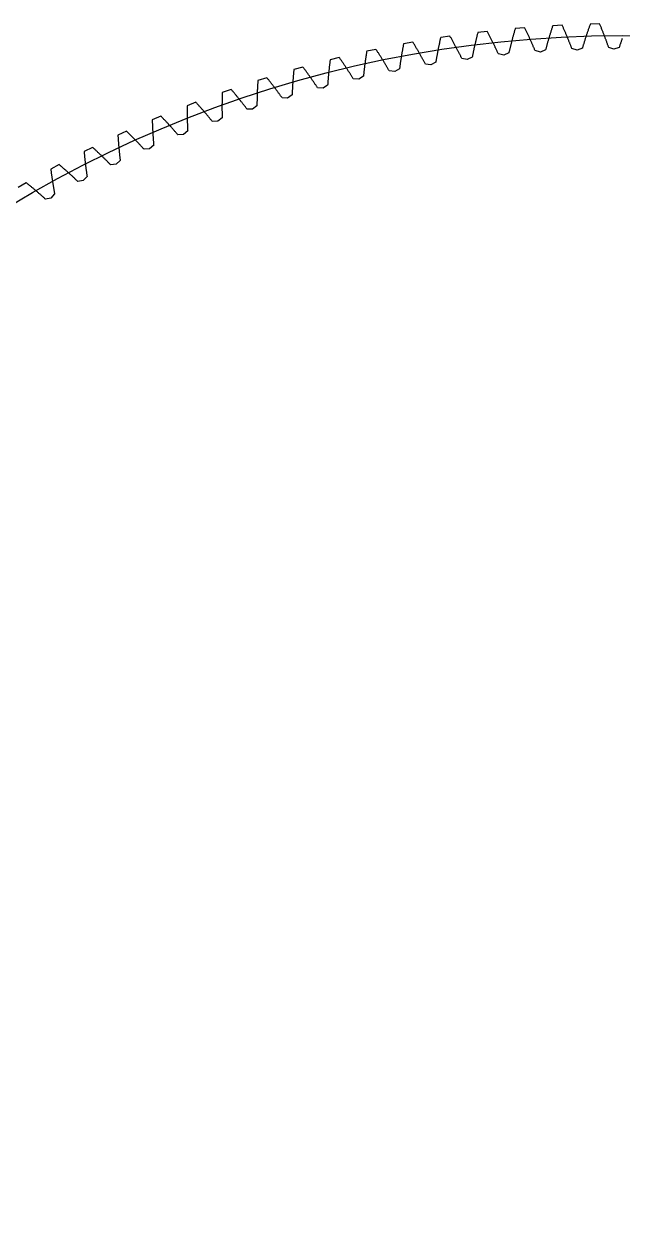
# Model space of a CAD drawing. Extents: x -119 to 119, y 119 to 356.
# Drawn here: x -59.4 to 0, y 237.6 to 356.4 of the extents above; entities that cross this region are included whole.
import ezdxf

# ---------------------------------------------------------------- set-up
doc = ezdxf.new("R2010")
doc.units = 0
doc.layers.get('0').update_dxf_attribs({"linetype": 'CONTINUOUS'})

msp = doc.modelspace()

# ---------------------------------------------------------------- linework, layer by layer
msp.add_lwpolyline([(0.012756, 354.927352), (-0.01016, 354.862807), (-0.032879, 354.798517), (-0.055344, 354.734537), (-0.077611, 354.670812), (-0.099624, 354.607396), (-0.12144, 354.544235), (-0.143058, 354.481356), (-0.164423, 354.418759), (-0.185589, 354.356444), (-0.20653, 354.294412), (-0.227245, 354.232662), (-0.247763, 354.171194), (-0.268055, 354.110036), (-0.288149, 354.049132), (-0.80741, 353.868792), (-0.80741, 353.868792), (-1.329126, 354.041908), (-1.350066, 354.102529), (-1.371205, 354.163404), (-1.392569, 354.22459), (-1.414159, 354.28603), (-1.435947, 354.34778), (-1.45796, 354.409784), (-1.480199, 354.472071), (-1.502664, 354.534639), (-1.525355, 354.59749), (-1.548271, 354.660623), (-1.571413, 354.72401), (-1.594781, 354.78768), (-1.618375, 354.851631), (-1.642195, 354.915865), (-1.66624, 354.980353), (-1.690511, 355.045123), (-1.715036, 355.110175), (-1.739787, 355.175481), (-1.764764, 355.24107), (-1.789966, 355.30694), (-1.815423, 355.373065), (-1.841105, 355.439444), (-1.867041, 355.506105), (-1.893203, 355.573048), (-1.919591, 355.640245), (-1.946233, 355.707724), (-1.973128, 355.775458), (-2.00025, 355.843445), (-2.027626, 355.911714), (-2.055255, 355.980238), (-2.08311, 356.049044), (-2.11122, 356.118104), (-2.139583, 356.187417), (-2.1682, 356.256985), (-2.197044, 356.326835), (-2.22583, 356.37899), (-3.154821, 356.357936), (-3.181209, 356.30454), (-3.206863, 356.233476), (-3.232291, 356.162666), (-3.257494, 356.092139), (-3.282442, 356.021866), (-3.307165, 355.951875), (-3.331633, 355.882166), (-3.355904, 355.812739), (-3.379922, 355.743595), (-3.403713, 355.674704), (-3.427278, 355.606096), (-3.450618, 355.53777), (-3.473704, 355.469726), (-3.496592, 355.401965), (-3.519255, 355.334457), (-3.541691, 355.26726), (-3.563874, 355.200317), (-3.585859, 355.133656), (-3.607618, 355.067306), (-3.62918, 355.001209), (-3.650488, 354.935395), (-3.671598, 354.869891), (-3.692483, 354.804641), (-3.71317, 354.739702), (-3.733631, 354.675045), (-3.753866, 354.610642), (-3.773904, 354.546549), (-3.793716, 354.482739), (-3.81333, 354.41921), (-3.832719, 354.355993), (-3.85191, 354.293057), (-3.870904, 354.230376), (-3.889671, 354.168004), (-3.908242, 354.105944), (-3.926614, 354.044165), (-3.944761, 353.982641), (-4.458123, 353.786101), (-4.458123, 353.786101), (-4.985004, 353.942735), (-5.007836, 354.00265), (-5.030893, 354.062848), (-5.054148, 354.123329), (-5.077658, 354.184063), (-5.101392, 354.245108), (-5.125353, 354.306378), (-5.14954, 354.367959), (-5.173952, 354.429766), (-5.198618, 354.491883), (-5.223482, 354.554254), (-5.2486, 354.616907), (-5.273971, 354.679814), (-5.299541, 354.742976), (-5.325364, 354.806419), (-5.351441, 354.870145), (-5.377744, 354.934097), (-5.404302, 354.998359), (-5.431084, 355.062846), (-5.458093, 355.127616), (-5.485384, 355.192669), (-5.512872, 355.257947), (-5.540643, 355.323507), (-5.56864, 355.389321), (-5.596918, 355.455418), (-5.625394, 355.52174), (-5.654153, 355.588344), (-5.683165, 355.655203), (-5.712404, 355.722315), (-5.741924, 355.789682), (-5.77167, 355.857302), (-5.80167, 355.925205), (-5.831953, 355.993333), (-5.862461, 356.061716), (-5.893252, 356.13038), (-5.924296, 356.199271), (-5.954691, 356.250494), (-6.882553, 356.200287), (-6.907248, 356.146072), (-6.930672, 356.074218), (-6.953871, 356.002675), (-6.976816, 355.931385), (-6.999563, 355.860378), (-7.022056, 355.789653), (-7.044351, 355.719211), (-7.066421, 355.64905), (-7.088265, 355.579172), (-7.109855, 355.509576), (-7.131276, 355.440262), (-7.152442, 355.371231), (-7.173383, 355.302481), (-7.194127, 355.234014), (-7.214644, 355.165858), (-7.234964, 355.097983), (-7.255058, 355.030391), (-7.274927, 354.963081), (-7.294598, 354.896053), (-7.314071, 354.829336), (-7.333319, 354.762872), (-7.35234, 354.69672), (-7.371165, 354.630877), (-7.389791, 354.565289), (-7.40822, 354.500011), (-7.426424, 354.435043), (-7.44443, 354.37033), (-7.462238, 354.305955), (-7.479848, 354.241834), (-7.497233, 354.178023), (-7.514449, 354.114495), (-7.531439, 354.051277), (-7.548259, 353.98837), (-7.564882, 353.925717), (-7.581279, 353.863402), (-7.597507, 353.801341), (-8.104434, 353.588772), (-8.104434, 353.588772), (-8.636, 353.728782), (-8.660694, 353.787964), (-8.685615, 353.8474), (-8.710761, 353.907118), (-8.736161, 353.96709), (-8.761815, 354.027345), (-8.787666, 354.087853), (-8.813772, 354.148616), (-8.840131, 354.20966), (-8.866717, 354.270959), (-8.893556, 354.332512), (-8.920621, 354.394318), (-8.94794, 354.456407), (-8.975513, 354.51875), (-9.003312, 354.581347), (-9.031365, 354.644198), (-9.059672, 354.707331), (-9.088205, 354.770718), (-9.11702, 354.834331), (-9.14606, 354.898226), (-9.175355, 354.962375), (-9.204904, 355.026778), (-9.234706, 355.091407), (-9.264763, 355.156318), (-9.295074, 355.221484), (-9.325666, 355.286903), (-9.356485, 355.352548), (-9.387586, 355.418475), (-9.418913, 355.484628), (-9.450522, 355.551034), (-9.482384, 355.617695), (-9.51453, 355.68461), (-9.5469, 355.751751), (-9.579554, 355.819174), (-9.612489, 355.886822), (-9.645678, 355.954697), (-9.677654, 356.004932), (-10.603512, 355.9256), (-10.626485, 355.870651), (-10.647624, 355.79812), (-10.668564, 355.725843), (-10.68928, 355.653876), (-10.709769, 355.582192), (-10.730032, 355.51079), (-10.750098, 355.43967), (-10.769967, 355.36886), (-10.789581, 355.298333), (-10.808998, 355.228088), (-10.828218, 355.158153), (-10.847211, 355.088472), (-10.866007, 355.01913), (-10.884577, 354.950042), (-10.90295, 354.881265), (-10.921125, 354.812769), (-10.939074, 354.744584), (-10.956826, 354.676682), (-10.97438, 354.60909), (-10.991737, 354.54178), (-11.008868, 354.474752), (-11.02583, 354.408034), (-11.042594, 354.341628), (-11.059132, 354.275503), (-11.075501, 354.209689), (-11.091644, 354.144157), (-11.107618, 354.078935), (-11.123394, 354.013996), (-11.138972, 353.949367), (-11.154354, 353.885048), (-11.169565, 353.821012), (-11.18458, 353.757286), (-11.199396, 353.693871), (-11.214044, 353.630738), (-11.228493, 353.567915), (-11.242746, 353.505403), (-11.74273, 353.277001), (-11.74273, 353.277001), (-12.278445, 353.400247), (-12.304974, 353.458611), (-12.331756, 353.517256), (-12.358793, 353.576156), (-12.386056, 353.63531), (-12.413573, 353.694718), (-12.441315, 353.75438), (-12.46934, 353.814295), (-12.49759, 353.874465), (-12.526095, 353.934889), (-12.554825, 353.995595), (-12.583837, 354.056527), (-12.613104, 354.117712), (-12.642596, 354.179152), (-12.672342, 354.240874), (-12.702371, 354.302822), (-12.732625, 354.364996), (-12.763161, 354.427451), (-12.793952, 354.490161), (-12.824996, 354.553097), (-12.856295, 354.616286), (-12.887847, 354.67973), (-12.919682, 354.743399), (-12.951742, 354.807351), (-12.984085, 354.871528), (-13.01671, 354.935931), (-13.049589, 355.000588), (-13.082722, 355.065499), (-13.116137, 355.130636), (-13.149806, 355.196027), (-13.183757, 355.261644), (-13.217962, 355.327514), (-13.25245, 355.393611), (-13.28722, 355.459961), (-13.322244, 355.526538), (-13.35755, 355.593368), (-13.391106, 355.642559), (-14.313972, 355.534186), (-14.335224, 355.47856), (-14.354076, 355.40538), (-14.372731, 355.332482), (-14.391188, 355.259894), (-14.40942, 355.187617), (-14.427426, 355.115594), (-14.445262, 355.043909), (-14.462873, 354.972507), (-14.480286, 354.901387), (-14.497473, 354.830578), (-14.514491, 354.76005), (-14.531284, 354.689833), (-14.547878, 354.619899), (-14.564275, 354.550274), (-14.580475, 354.480961), (-14.596477, 354.411929), (-14.612281, 354.343208), (-14.627916, 354.274797), (-14.643326, 354.206669), (-14.658566, 354.138851), (-14.67358, 354.071315), (-14.688425, 354.004118), (-14.7031, 353.937203), (-14.71755, 353.870599), (-14.731831, 353.804276), (-14.745942, 353.738293), (-14.759855, 353.672592), (-14.773571, 353.607201), (-14.787118, 353.54212), (-14.800467, 353.477322), (-14.813647, 353.412862), (-14.826657, 353.348685), (-14.83947, 353.284846), (-14.852142, 353.22129), (-14.864588, 353.158044), (-14.876893, 353.095108), (-15.369455, 352.851099), (-15.369455, 352.851099), (-15.908754, 352.957469), (-15.937117, 353.014986), (-15.965734, 353.072756), (-15.994606, 353.130753), (-16.023703, 353.189032), (-16.053082, 353.247537), (-16.082687, 353.306295), (-16.112575, 353.365308), (-16.142716, 353.424575), (-16.173083, 353.484067), (-16.203732, 353.543842), (-16.234636, 353.603842), (-16.265793, 353.664068), (-16.297204, 353.724577), (-16.328898, 353.785283), (-16.360846, 353.846271), (-16.393047, 353.907485), (-16.425531, 353.968953), (-16.458269, 354.030647), (-16.49126, 354.092595), (-16.524534, 354.154768), (-16.558062, 354.217168), (-16.591873, 354.279821), (-16.625937, 354.342728), (-16.660283, 354.405833), (-16.694912, 354.46922), (-16.729795, 354.532805), (-16.76496, 354.596644), (-16.800407, 354.660708), (-16.836108, 354.724998), (-16.872119, 354.789514), (-16.908385, 354.854284), (-16.944904, 354.919252), (-16.981734, 354.984473), (-17.018847, 355.049921), (-17.056213, 355.115594), (-17.091321, 355.163741), (-18.01035, 355.026412), (-18.029823, 354.970136), (-18.04639, 354.896392), (-18.06273, 354.822958), (-18.078873, 354.749834), (-18.094847, 354.67702), (-18.110595, 354.604489), (-18.126146, 354.53224), (-18.141498, 354.46033), (-18.156682, 354.388702), (-18.17164, 354.317385), (-18.186428, 354.246349), (-18.200991, 354.175653), (-18.215412, 354.105238), (-18.229608, 354.035134), (-18.243606, 353.965341), (-18.257435, 353.895858), (-18.271095, 353.826657), (-18.284557, 353.757766), (-18.297821, 353.689214), (-18.310916, 353.620945), (-18.323814, 353.552986), (-18.336542, 353.485337), (-18.349101, 353.417999), (-18.361462, 353.350971), (-18.373654, 353.284254), (-18.385677, 353.217819), (-18.397502, 353.151722), (-18.409186, 353.085936), (-18.420673, 353.020461), (-18.43199, 352.955296), (-18.443138, 352.890441), (-18.454116, 352.825897), (-18.464925, 352.761663), (-18.475565, 352.69774), (-18.486035, 352.634155), (-18.496365, 352.570852), (-18.981025, 352.311518), (-18.981025, 352.311518), (-19.5234, 352.40087), (-19.553541, 352.457456), (-19.583964, 352.514295), (-19.614642, 352.571389), (-19.645574, 352.628708), (-19.676759, 352.686281), (-19.708199, 352.74408), (-19.73992, 352.802105), (-19.771896, 352.860412), (-19.804126, 352.918917), (-19.836638, 352.977676), (-19.869404, 353.036688), (-19.902452, 353.095927), (-19.935754, 353.155391), (-19.969339, 353.215109), (-20.003177, 353.275025), (-20.037298, 353.335223), (-20.071673, 353.395619), (-20.10633, 353.456268), (-20.141269, 353.517144), (-20.176462, 353.578245), (-20.211937, 353.639572), (-20.247695, 353.701124), (-20.283734, 353.762903), (-20.320056, 353.824935), (-20.356632, 353.887165), (-20.393519, 353.949649), (-20.430659, 354.012331), (-20.46811, 354.075266), (-20.505815, 354.138399), (-20.543802, 354.201758), (-20.5821, 354.265343), (-20.620651, 354.329153), (-20.659513, 354.39319), (-20.698658, 354.457423), (-20.738084, 354.521911), (-20.77466, 354.568901), (-21.688919, 354.402785), (-21.706614, 354.345917), (-21.720866, 354.271721), (-21.734893, 354.197807), (-21.74875, 354.124204), (-21.76241, 354.05091), (-21.775872, 353.9779), (-21.789136, 353.905227), (-21.802231, 353.832866), (-21.815157, 353.760786), (-21.827885, 353.689045), (-21.840416, 353.617586), (-21.852777, 353.546466), (-21.864941, 353.475629), (-21.876935, 353.405101), (-21.88876, 353.334913), (-21.900388, 353.265006), (-21.911874, 353.195438), (-21.923135, 353.126153), (-21.934255, 353.057206), (-21.945205, 352.98857), (-21.955958, 352.920244), (-21.966569, 352.852228), (-21.976983, 352.784523), (-21.987256, 352.717128), (-21.997331, 352.650072), (-22.007266, 352.583298), (-22.017002, 352.516863), (-22.026598, 352.450739), (-22.036024, 352.384924), (-22.045309, 352.319449), (-22.054425, 352.254284), (-22.063371, 352.189429), (-22.072148, 352.124885), (-22.080784, 352.060651), (-22.089251, 351.996756), (-22.097577, 351.933171), (-22.573855, 351.658738), (-22.573855, 351.658738), (-23.11877, 351.731016), (-23.150689, 351.786642), (-23.182862, 351.842493), (-23.215318, 351.898571), (-23.248027, 351.954902), (-23.281019, 352.01146), (-23.314265, 352.068243), (-23.347765, 352.125252), (-23.381575, 352.182515), (-23.415639, 352.240003), (-23.449957, 352.297718), (-23.484586, 352.355658), (-23.519469, 352.413824), (-23.554605, 352.472216), (-23.590052, 352.530833), (-23.625754, 352.589677), (-23.661737, 352.648746), (-23.698002, 352.708041), (-23.73455, 352.767561), (-23.77138, 352.827308), (-23.808492, 352.88728), (-23.845887, 352.947478), (-23.883564, 353.007874), (-23.921522, 353.068495), (-23.959764, 353.129342), (-23.998287, 353.190415), (-24.037092, 353.251685), (-24.076208, 353.313182), (-24.115578, 353.374904), (-24.155259, 353.436823), (-24.19525, 353.498968), (-24.235495, 353.561311), (-24.27605, 353.62388), (-24.316888, 353.686646), (-24.358036, 353.749638), (-24.399466, 353.812856), (-24.437509, 353.858689), (-25.346096, 353.663927), (-25.362013, 353.606523), (-25.373894, 353.531904), (-25.385607, 353.457595), (-25.39715, 353.383596), (-25.408495, 353.309908), (-25.419671, 353.23653), (-25.430649, 353.163463), (-25.441458, 353.090706), (-25.452098, 353.018288), (-25.462569, 352.946152), (-25.472842, 352.874354), (-25.482973, 352.802867), (-25.492908, 352.731691), (-25.502701, 352.660825), (-25.512296, 352.590298), (-25.521722, 352.520081), (-25.531008, 352.450174), (-25.540123, 352.380578), (-25.549042, 352.311293), (-25.557819, 352.242346), (-25.566455, 352.173709), (-25.574893, 352.105412), (-25.58319, 352.037396), (-25.591318, 351.969719), (-25.599305, 351.902381), (-25.607123, 351.835353), (-25.614799, 351.768636), (-25.622306, 351.702229), (-25.629672, 351.636161), (-25.636869, 351.570403), (-25.643925, 351.504984), (-25.650839, 351.439875), (-25.657584, 351.375105), (-25.664188, 351.310646), (-25.670651, 351.246496), (-25.676973, 351.182686), (-26.144389, 350.893436), (-26.144389, 350.893436), (-26.691308, 350.948554), (-26.724977, 351.003136), (-26.758872, 351.057972), (-26.793077, 351.113005), (-26.827536, 351.168264), (-26.862278, 351.223749), (-26.897302, 351.279488), (-26.932608, 351.335425), (-26.968168, 351.391587), (-27.00401, 351.447947), (-27.040163, 351.50456), (-27.076569, 351.5614), (-27.113258, 351.618437), (-27.150229, 351.6757), (-27.187483, 351.733189), (-27.225018, 351.790875), (-27.262864, 351.848787), (-27.300964, 351.906925), (-27.339375, 351.96526), (-27.378039, 352.023821), (-27.417014, 352.08258), (-27.456271, 352.141564), (-27.495839, 352.200774), (-27.535688, 352.260182), (-27.57582, 352.319788), (-27.616235, 352.379619), (-27.656959, 352.439647), (-27.697966, 352.499874), (-27.739284, 352.560326), (-27.780883, 352.620975), (-27.822793, 352.681822), (-27.864985, 352.742867), (-27.907488, 352.804137), (-27.950273, 352.865605), (-27.993396, 352.927271), (-28.036774, 352.989134), (-28.076229, 353.033753), (-28.978267, 352.810544), (-28.992378, 352.752688), (-29.001918, 352.67773), (-29.011287, 352.603082), (-29.020488, 352.528745), (-29.029519, 352.454746), (-29.038352, 352.381058), (-29.047045, 352.30768), (-29.055568, 352.234613), (-29.063922, 352.161884), (-29.072134, 352.089494), (-29.08015, 352.017386), (-29.088024, 351.945617), (-29.095728, 351.874159), (-29.103264, 351.803039), (-29.110658, 351.732229), (-29.117883, 351.66173), (-29.124966, 351.59157), (-29.131881, 351.521748), (-29.138626, 351.452208), (-29.14523, 351.383036), (-29.151693, 351.314145), (-29.157986, 351.245622), (-29.164139, 351.17738), (-29.17015, 351.109478), (-29.17602, 351.041914), (-29.181721, 350.97466), (-29.187281, 350.907745), (-29.192728, 350.841141), (-29.198006, 350.774875), (-29.203142, 350.708948), (-29.208137, 350.643331), (-29.212992, 350.578025), (-29.217705, 350.513086), (-29.222277, 350.448428), (-29.226736, 350.384138), (-29.231054, 350.320158), (-29.689157, 350.016346), (-29.689157, 350.016346), (-30.237515, 350.054277), (-30.272877, 350.107786), (-30.308494, 350.161493), (-30.344392, 350.215426), (-30.380601, 350.269584), (-30.417064, 350.323968), (-30.45381, 350.37855), (-30.490837, 350.433358), (-30.528175, 350.488363), (-30.565767, 350.543594), (-30.60367, 350.59905), (-30.641826, 350.654705), (-30.680293, 350.710556), (-30.719042, 350.766634), (-30.758102, 350.822909), (-30.797444, 350.87941), (-30.837068, 350.936108), (-30.876974, 350.993004), (-30.91719, 351.050126), (-30.957689, 351.107417), (-30.998499, 351.164934), (-31.03959, 351.222677), (-31.080992, 351.280589), (-31.122676, 351.338698), (-31.164671, 351.397034), (-31.206948, 351.455567), (-31.249535, 351.514269), (-31.292405, 351.573197), (-31.335613, 351.632322), (-31.379104, 351.691617), (-31.422876, 351.751138), (-31.466988, 351.810828), (-31.511381, 351.870744), (-31.556085, 351.930829), (-31.6011, 351.991112), (-31.646424, 352.051564), (-31.687262, 352.094913), (-32.58185, 351.843509), (-32.594098, 351.78523), (-32.601295, 351.710018), (-32.608322, 351.635088), (-32.61518, 351.560525), (-32.621869, 351.486272), (-32.628417, 351.41233), (-32.634795, 351.338727), (-32.641004, 351.265434), (-32.647072, 351.192479), (-32.652998, 351.119835), (-32.658756, 351.04753), (-32.664372, 350.975563), (-32.669819, 350.903907), (-32.675124, 350.832561), (-32.680289, 350.761554), (-32.685313, 350.690886), (-32.690167, 350.620528), (-32.69488, 350.550508), (-32.699452, 350.480799), (-32.703883, 350.411429), (-32.708173, 350.342398), (-32.712321, 350.273705), (-32.716329, 350.205322), (-32.720195, 350.13725), (-32.723921, 350.069545), (-32.727533, 350.00215), (-32.731004, 349.935066), (-32.734306, 349.868349), (-32.737524, 349.801942), (-32.740572, 349.735874), (-32.743507, 349.670144), (-32.746329, 349.604725), (-32.749151, 349.539645), (-32.751691, 349.474903), (-32.754231, 349.410472), (-32.756489, 349.346407), (-33.204827, 349.028343), (-33.204827, 349.028343), (-33.754116, 349.04903), (-33.791144, 349.10141), (-33.828426, 349.153988), (-33.866018, 349.206764), (-33.903892, 349.259765), (-33.942048, 349.312964), (-33.980487, 349.36636), (-34.019208, 349.419982), (-34.058239, 349.473802), (-34.097581, 349.52782), (-34.137177, 349.582034), (-34.177083, 349.636475), (-34.2173, 349.691085), (-34.257798, 349.745921), (-34.29858, 349.800954), (-34.339671, 349.856185), (-34.381073, 349.911585), (-34.422757, 349.967211), (-34.464724, 350.023035), (-34.507029, 350.079056), (-34.549616, 350.135246), (-34.592486, 350.191663), (-34.635694, 350.248248), (-34.679184, 350.305031), (-34.722985, 350.362012), (-34.767068, 350.41919), (-34.81149, 350.476538), (-34.856194, 350.534083), (-34.901237, 350.591797), (-34.946562, 350.649738), (-34.992197, 350.707819), (-35.038143, 350.766126), (-35.084399, 350.824574), (-35.130994, 350.883248), (-35.177871, 350.942063), (-35.225059, 351.001104), (-35.267251, 351.043155), (-36.153485, 350.763755), (-36.163927, 350.70511), (-36.168725, 350.6297), (-36.173382, 350.554629), (-36.177897, 350.479868), (-36.182272, 350.405418), (-36.186477, 350.331334), (-36.190541, 350.257562), (-36.194464, 350.184099), (-36.198246, 350.111004), (-36.201886, 350.038218), (-36.205358, 349.965744), (-36.208716, 349.893636), (-36.211905, 349.821839), (-36.214981, 349.75038), (-36.217888, 349.679232), (-36.22071, 349.60845), (-36.22325, 349.53798), (-36.22579, 349.467847), (-36.228048, 349.398026), (-36.230306, 349.328571), (-36.232282, 349.259426), (-36.234257, 349.19062), (-36.236233, 349.122125), (-36.237926, 349.053997), (-36.239619, 348.986179), (-36.24103, 348.918728), (-36.242442, 348.851587), (-36.24357, 348.784785), (-36.244699, 348.718293), (-36.245828, 348.652169), (-36.246675, 348.586354), (-36.247522, 348.520907), (-36.248086, 348.45577), (-36.24865, 348.390972), (-36.248933, 348.326512), (-36.249215, 348.262392), (-36.687337, 347.930414), (-36.687337, 347.930414), (-37.237021, 347.933857), (-37.275657, 347.985024), (-37.314576, 348.036388), (-37.353804, 348.087978), (-37.393316, 348.139766), (-37.433137, 348.191723), (-37.473241, 348.243906), (-37.513627, 348.296258), (-37.554323, 348.348836), (-37.59533, 348.401584), (-37.636619, 348.454557), (-37.678219, 348.507699), (-37.720129, 348.561039), (-37.762321, 348.614548), (-37.804824, 348.668284), (-37.847637, 348.722188), (-37.890732, 348.77629), (-37.934138, 348.830561), (-37.977854, 348.88503), (-38.021881, 348.939697), (-38.066218, 348.994532), (-38.110866, 349.049566), (-38.155795, 349.104768), (-38.201064, 349.160169), (-38.246643, 349.215738), (-38.292504, 349.271505), (-38.338704, 349.327414), (-38.385186, 349.383548), (-38.432006, 349.439823), (-38.479137, 349.496295), (-38.526579, 349.552937), (-38.574331, 349.609749), (-38.622422, 349.666729), (-38.670794, 349.723908), (-38.719506, 349.781227), (-38.768556, 349.838744), (-38.812018, 349.87944), (-39.689052, 349.572354), (-39.697632, 349.513426), (-39.700172, 349.437875), (-39.70243, 349.362691), (-39.704687, 349.287818), (-39.706663, 349.213283), (-39.708638, 349.139087), (-39.710332, 349.065229), (-39.712025, 348.99171), (-39.713436, 348.918502), (-39.714847, 348.845632), (-39.715976, 348.773129), (-39.717105, 348.700908), (-39.717952, 348.629055), (-39.718798, 348.55754), (-39.719363, 348.486363), (-39.719927, 348.415497), (-39.720492, 348.34497), (-39.720774, 348.274809), (-39.720943, 348.204959), (-39.721028, 348.135448), (-39.720972, 348.066275), (-39.720802, 347.997441), (-39.72052, 347.928946), (-39.720238, 347.860789), (-39.719673, 347.792943), (-39.719109, 347.725464), (-39.718262, 347.658323), (-39.717416, 347.591521), (-39.716287, 347.52503), (-39.715158, 347.458905), (-39.714029, 347.393119), (-39.712618, 347.327643), (-39.711207, 347.262535), (-39.709796, 347.197765), (-39.708102, 347.133305), (-39.706409, 347.069212), (-40.133891, 346.723631), (-40.133891, 346.723631), (-40.683406, 346.709802), (-40.723622, 346.759728), (-40.76415, 346.80985), (-40.804987, 346.86017), (-40.846107, 346.910688), (-40.887537, 346.961404), (-40.92925, 347.012288), (-40.971272, 347.063342), (-41.013606, 347.114622), (-41.05625, 347.166071), (-41.099176, 347.21769), (-41.14244, 347.269506), (-41.185987, 347.321491), (-41.229844, 347.373674), (-41.274012, 347.426026), (-41.31849, 347.478576), (-41.363279, 347.531295), (-41.408378, 347.584183), (-41.453788, 347.637241), (-41.499508, 347.690496), (-41.545538, 347.743921), (-41.591879, 347.797515), (-41.63853, 347.851278), (-41.685492, 347.905239), (-41.732793, 347.959341), (-41.780404, 348.013641), (-41.828325, 348.068082), (-41.876557, 348.12272), (-41.925127, 348.177499), (-41.974008, 348.232448), (-42.023199, 348.287566), (-42.072729, 348.342853), (-42.12257, 348.39831), (-42.172721, 348.453936), (-42.22321, 348.509703), (-42.27401, 348.565639), (-42.318742, 348.604953), (-43.185701, 348.270463), (-43.192446, 348.211281), (-43.192502, 348.13573), (-43.192446, 348.06049), (-43.192248, 347.985588), (-43.191966, 347.911053), (-43.191402, 347.836829), (-43.190837, 347.762943), (-43.190273, 347.689396), (-43.189426, 347.616187), (-43.18858, 347.543318), (-43.187451, 347.470786), (-43.186322, 347.398594), (-43.184911, 347.32674), (-43.1835, 347.255225), (-43.181806, 347.184049), (-43.180113, 347.113211), (-43.17842, 347.042712), (-43.176444, 346.97258), (-43.174468, 346.902758), (-43.172493, 346.833275), (-43.170235, 346.76413), (-43.167977, 346.695353), (-43.165437, 346.626886), (-43.162897, 346.558785), (-43.160357, 346.490996), (-43.157535, 346.423573), (-43.154685, 346.35646), (-43.151721, 346.289715), (-43.148645, 346.223308), (-43.145484, 346.15724), (-43.14221, 346.09151), (-43.138852, 346.026147), (-43.135381, 345.961095), (-43.131825, 345.89641), (-43.128184, 345.832035), (-43.12443, 345.768027), (-43.540849, 345.409181), (-43.540849, 345.409181), (-44.089659, 345.378109), (-44.131428, 345.426736), (-44.173507, 345.475588), (-44.215897, 345.524582), (-44.258569, 345.573802), (-44.301579, 345.623162), (-44.344872, 345.67272), (-44.388476, 345.722448), (-44.432418, 345.772345), (-44.476642, 345.822439), (-44.521176, 345.872675), (-44.566022, 345.923108), (-44.611205, 345.97371), (-44.656671, 346.024482), (-44.702476, 346.075423), (-44.748563, 346.126562), (-44.794988, 346.177842), (-44.841724, 346.229291), (-44.888771, 346.280909), (-44.936156, 346.332697), (-44.983823, 346.384626), (-45.031829, 346.436752), (-45.080174, 346.48902), (-45.128801, 346.541457), (-45.177766, 346.594063), (-45.227071, 346.646839), (-45.276685, 346.699755), (-45.32661, 346.752841), (-45.376874, 346.806068), (-45.427448, 346.859465), (-45.478333, 346.913031), (-45.529585, 346.966709), (-45.581147, 347.020586), (-45.633019, 347.074603), (-45.68523, 347.128761), (-45.73778, 347.183061), (-45.783726, 347.220963), (-46.639734, 346.859408), (-46.644616, 346.800057), (-46.642359, 346.724506), (-46.639819, 346.649322), (-46.637279, 346.574477), (-46.634739, 346.49997), (-46.631916, 346.425802), (-46.629038, 346.351973), (-46.626018, 346.278482), (-46.622914, 346.20533), (-46.619668, 346.132517), (-46.61631, 346.06007), (-46.612866, 345.987963), (-46.609282, 345.916165), (-46.605613, 345.844735), (-46.601832, 345.773643), (-46.597937, 345.70289), (-46.593958, 345.632504), (-46.589865, 345.562428), (-46.58566, 345.492719), (-46.58137, 345.423349), (-46.576968, 345.354289), (-46.57248, 345.285624), (-46.56788, 345.21727), (-46.563195, 345.149255), (-46.558398, 345.081606), (-46.553515, 345.014296), (-46.548548, 344.947325), (-46.543496, 344.88072), (-46.538332, 344.814426), (-46.533082, 344.748499), (-46.527776, 344.682911), (-46.522358, 344.617661), (-46.516854, 344.55275), (-46.511266, 344.488206), (-46.505594, 344.424), (-46.499836, 344.360133), (-46.904769, 343.98839), (-46.904769, 343.98839), (-47.452336, 343.940074), (-47.495629, 343.987374), (-47.539204, 344.034872), (-47.583118, 344.082539), (-47.627314, 344.130348), (-47.671849, 344.178354), (-47.716694, 344.226529), (-47.76185, 344.274846), (-47.807316, 344.32336), (-47.853092, 344.372015), (-47.899179, 344.420867), (-47.945604, 344.469861), (-47.99234, 344.519024), (-48.039387, 344.568328), (-48.086744, 344.617802), (-48.134439, 344.667445), (-48.182445, 344.717257), (-48.230762, 344.76721), (-48.279417, 344.817333), (-48.328382, 344.867597), (-48.377687, 344.91803), (-48.427301, 344.968604), (-48.477255, 345.019348), (-48.527518, 345.070232), (-48.578121, 345.121258), (-48.629034, 345.172453), (-48.680285, 345.22379), (-48.731847, 345.275267), (-48.783748, 345.326914), (-48.835987, 345.378673), (-48.888565, 345.430602), (-48.941454, 345.482672), (-48.994681, 345.534883), (-49.048218, 345.587235), (-49.102123, 345.639729), (-49.156338, 345.692391), (-49.203469, 345.728798), (-50.04768, 345.340545), (-50.0507, 345.281052), (-50.046015, 345.205643), (-50.041246, 345.130572), (-50.036335, 345.055839), (-50.03134, 344.981445), (-50.026231, 344.90739), (-50.021038, 344.833702), (-50.015704, 344.760324), (-50.010286, 344.687313), (-50.004754, 344.614669), (-49.999138, 344.542336), (-49.993437, 344.470369), (-49.987595, 344.398741), (-49.981697, 344.327452), (-49.975685, 344.256501), (-49.969561, 344.185917), (-49.963352, 344.115672), (-49.957059, 344.045766), (-49.95068, 343.976226), (-49.944218, 343.907025), (-49.937642, 343.838163), (-49.930981, 343.76964), (-49.924264, 343.701483), (-49.917435, 343.633665), (-49.91052, 343.566186), (-49.903521, 343.499045), (-49.896466, 343.432271), (-49.889297, 343.365836), (-49.882072, 343.299768), (-49.874763, 343.234038), (-49.867368, 343.168647), (-49.859918, 343.103595), (-49.852382, 343.03891), (-49.844762, 342.974535), (-49.837086, 342.910555), (-49.829325, 342.846886), (-50.222404, 342.462612), (-50.222404, 342.462612), (-50.768165, 342.397136), (-50.812898, 342.443054), (-50.857968, 342.489141), (-50.90335, 342.535397), (-50.949042, 342.581823), (-50.995044, 342.628389), (-51.041385, 342.675125), (-51.088036, 342.722031), (-51.134998, 342.769077), (-51.18227, 342.816293), (-51.229881, 342.86365), (-51.27783, 342.911148), (-51.326062, 342.958815), (-51.374661, 343.006652), (-51.423542, 343.054601), (-51.472761, 343.10272), (-51.52232, 343.151008), (-51.572188, 343.19941), (-51.622396, 343.24798), (-51.672913, 343.296692), (-51.72377, 343.345544), (-51.774965, 343.394538), (-51.82647, 343.443673), (-51.878315, 343.492949), (-51.930498, 343.542366), (-51.982991, 343.591952), (-52.035823, 343.641652), (-52.088994, 343.691492), (-52.142503, 343.741474), (-52.196323, 343.791568), (-52.250481, 343.841832), (-52.305006, 343.892209), (-52.359842, 343.942726), (-52.415017, 343.993357), (-52.47053, 344.044129), (-52.526353, 344.095042), (-52.574613, 344.129981), (-53.406209, 343.715396), (-53.407338, 343.655848), (-53.400283, 343.580607), (-53.393142, 343.505705), (-53.385918, 343.43117), (-53.37858, 343.356974), (-53.371157, 343.283117), (-53.363622, 343.209626), (-53.356002, 343.136474), (-53.348297, 343.063661), (-53.34048, 342.991214), (-53.332606, 342.919106), (-53.324619, 342.847337), (-53.316547, 342.775935), (-53.308391, 342.704872), (-53.30015, 342.634147), (-53.291853, 342.563789), (-53.283443, 342.493769), (-53.274948, 342.424117), (-53.266396, 342.354803), (-53.257732, 342.285828), (-53.249012, 342.217192), (-53.240206, 342.148922), (-53.231344, 342.081019), (-53.222398, 342.013427), (-53.213367, 341.946202), (-53.204279, 341.879343), (-53.195107, 341.812824), (-53.185878, 341.746642), (-53.176565, 341.680828), (-53.167195, 341.615353), (-53.157741, 341.550216), (-53.148258, 341.485446), (-53.138691, 341.421014), (-53.129067, 341.356922), (-53.119359, 341.293196), (-53.109622, 341.229837), (-53.490424, 340.8334), (-53.490424, 340.8334), (-54.033872, 340.750793), (-54.080015, 340.7953), (-54.126525, 340.839947), (-54.173318, 340.884764), (-54.220449, 340.929722), (-54.26789, 340.974821), (-54.31567, 341.02009), (-54.363761, 341.065499), (-54.41219, 341.11105), (-54.46093, 341.156742), (-54.510009, 341.202574), (-54.559398, 341.248548), (-54.609125, 341.294692), (-54.659191, 341.340948), (-54.709568, 341.387374), (-54.760283, 341.433912), (-54.811309, 341.480592), (-54.862702, 341.527412), (-54.914405, 341.574374), (-54.966418, 341.621477), (-55.018799, 341.668721), (-55.07149, 341.716078), (-55.124519, 341.763576), (-55.177888, 341.811215), (-55.231566, 341.858967), (-55.285612, 341.90686), (-55.339996, 341.954866), (-55.394691, 342.003013), (-55.449724, 342.051301), (-55.505124, 342.099702), (-55.560835, 342.148216), (-55.616884, 342.196843), (-55.6733, 342.245611), (-55.730027, 342.29452), (-55.787092, 342.343514), (-55.844525, 342.392649), (-55.893829, 342.426064), (-56.712019, 341.985544), (-56.711173, 341.925995), (-56.701775, 341.851008), (-56.692292, 341.776389), (-56.682725, 341.702108), (-56.673044, 341.628166), (-56.663308, 341.55459), (-56.653486, 341.481354), (-56.643552, 341.408484), (-56.633562, 341.335953), (-56.623486, 341.263788), (-56.613354, 341.191963), (-56.60311, 341.120476), (-56.592809, 341.049356), (-56.582423, 340.978603), (-56.571981, 340.90816), (-56.561454, 340.838113), (-56.550842, 340.768376), (-56.540174, 340.699034), (-56.529422, 340.630002), (-56.518612, 340.561337), (-56.507747, 340.49304), (-56.496797, 340.42508), (-56.48579, 340.35746), (-56.474727, 340.290206), (-56.463607, 340.223292), (-56.452403, 340.156744), (-56.441171, 340.090534), (-56.429854, 340.024692), (-56.41848, 339.959188), (-56.40705, 339.894023), (-56.395592, 339.829225), (-56.384049, 339.764793), (-56.372478, 339.700701), (-56.360822, 339.636947), (-56.349138, 339.57356), (-56.337398, 339.510511), (-56.705556, 339.102333), (-56.705556, 339.102333), (-57.246153, 339.00268), (-57.293679, 339.045719), (-57.341544, 339.088899), (-57.389748, 339.13222), (-57.438262, 339.175683), (-57.487114, 339.219258), (-57.536278, 339.263002), (-57.585779, 339.30686), (-57.63562, 339.350886), (-57.685771, 339.395026), (-57.73626, 339.439306), (-57.78706, 339.4837), (-57.838227, 339.528235), (-57.889704, 339.57291), (-57.94152, 339.617727), (-57.993675, 339.662657), (-58.04614, 339.707728), (-58.098972, 339.752912), (-58.152115, 339.798237), (-58.205596, 339.843674), (-58.259416, 339.889225), (-58.313574, 339.934917), (-58.368071, 339.980722), (-58.422907, 340.026639), (-58.478081, 340.072698), (-58.533594, 340.118869), (-58.589446, 340.165154), (-58.645637, 340.211551), (-58.702166, 340.25809), (-58.759034, 340.304713), (-58.816268, 340.351449), (-58.873813, 340.398326), (-58.931725, 340.445288), (-58.989976, 340.492362), (-59.048565, 340.53955), (-59.107493, 340.58685), (-59.157814, 340.618713), (-59.96178, 340.152708)])
at = {"linetype": 'Continuous'}
msp.add_circle((0, 237.631111), 117.593536, dxfattribs=at)

doc.saveas('drawing.dxf')
